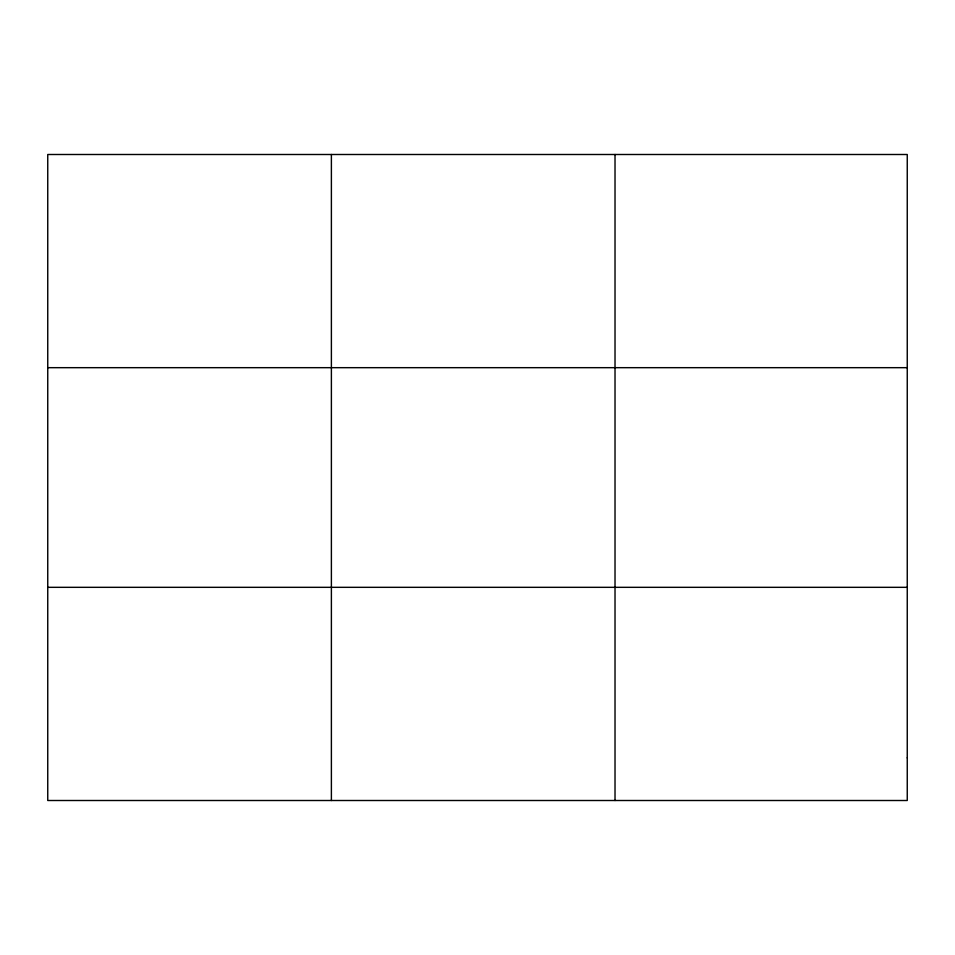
<?xml version="1.0" encoding="UTF-8"?>
<svg xmlns="http://www.w3.org/2000/svg" width="955" height="955" viewBox="0 0 955 955"><rect width="100%" height="100%" fill="white"/><g stroke="black" fill="none" stroke-linecap="round" stroke-linejoin="round"><path stroke-width="1.43" d="M331.385 800.505L331.385 154.495M615.02 800.505L615.02 154.495M47.75 367.675L907.25 367.675M47.75 587.325L907.25 587.325M907.25 757.864L907.25 800.505L47.75 800.505L47.75 154.495L907.25 154.495L907.25 757.864"/></g></svg>
